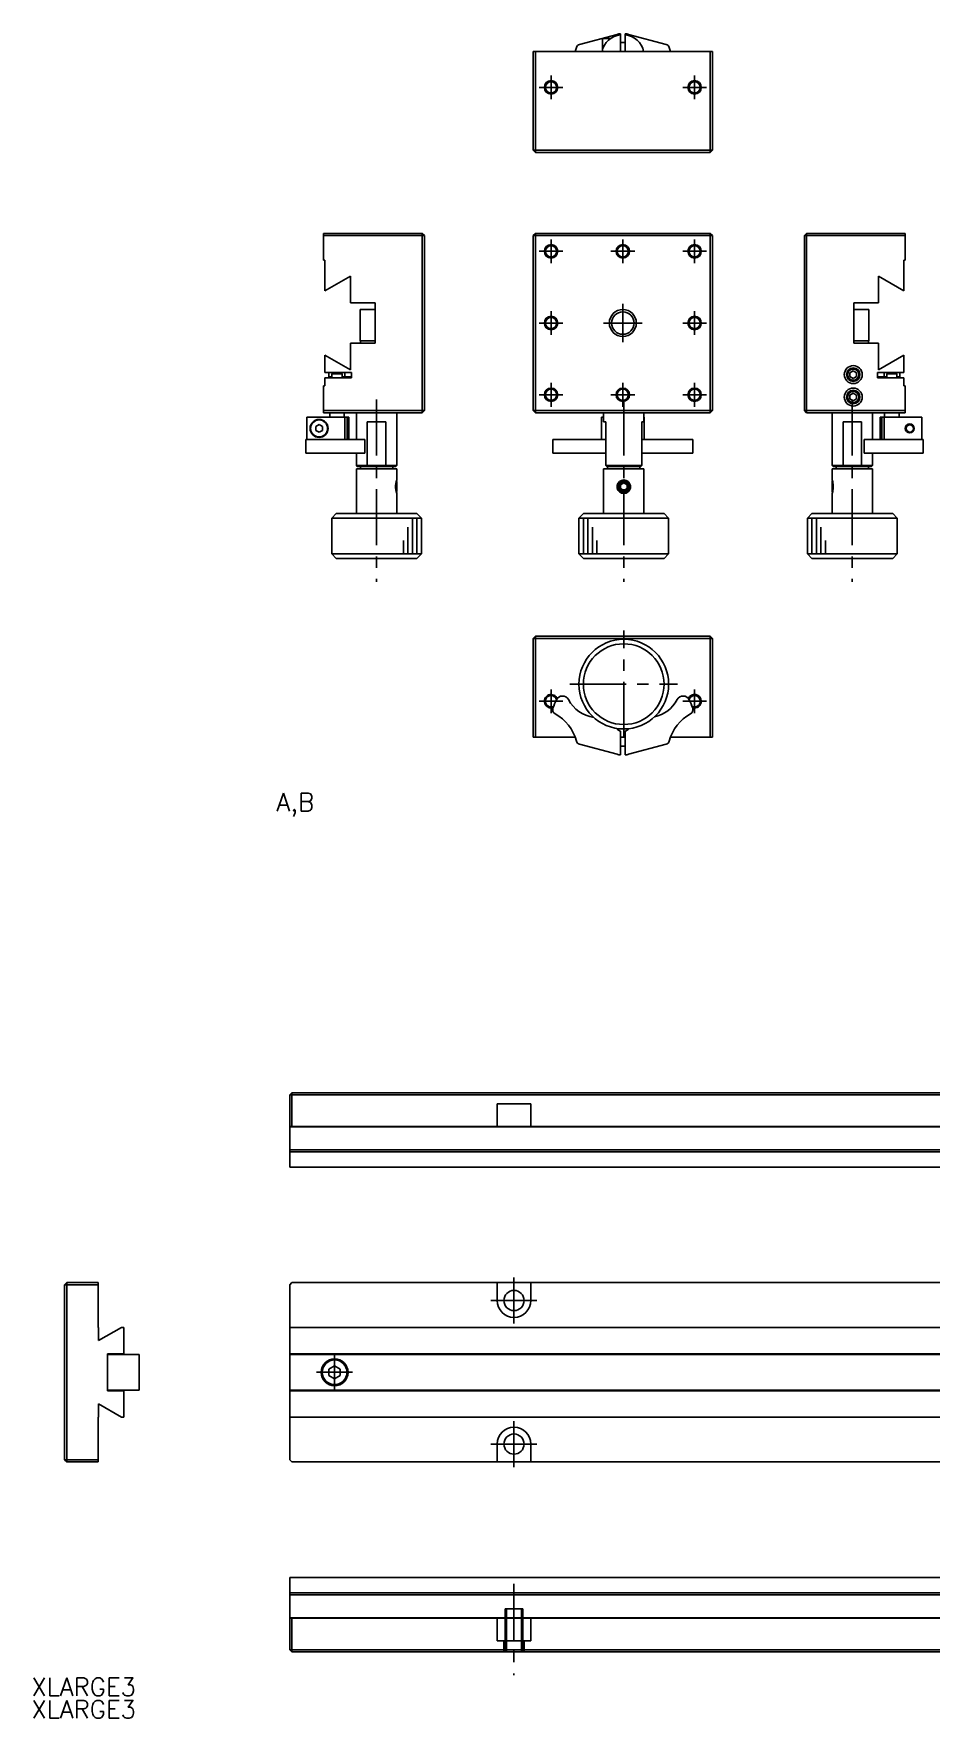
# Model space of a CAD drawing. Extents: x 18 to 806, y 13 to 406.
# Drawn here: x 17.8 to 217.9, y 13.2 to 388.9 of the extents above; entities that cross this region are included whole.
import ezdxf

# ---------------------------------------------------------------- set-up
doc = ezdxf.new("R2010")
doc.units = 0
doc.header["$LTSCALE"] = 10
doc.linetypes.add('CENTER', pattern=[2, 1.25, -0.25, 0.25, -0.25])
doc.linetypes.add('DASHED', pattern=[3.5, 2, -1.5])
doc.layers.get('0').update_dxf_attribs({"linetype": 'CONTINUOUS'})
doc.layers.add('CENTER', color=1, linetype='CENTER')
doc.styles.get("Standard").update_dxf_attribs({"font": 'txt.shx', "bigfont": '@extfont2.shx'})

msp = doc.modelspace()

# ---------------------------------------------------------------- linework, layer by layer
at = {"color": 7, "linetype": 'CONTINUOUS'}
for p, q in [((147.845905, 388.752148), (139.499441, 386.51572)), ((144.64, 387.822519), (144.64, 384.922519)), ((146.428451, 387.822519), (144.64, 387.822519)), ((148.64, 388.64613), (148.64, 388.897456)), ((148.64, 388.64613), (148.64, 388.897456)), ((148.64, 384.922519), (148.64, 388.64613)), ((148.64, 386.922519), (148.64, 388.64613)), ((148.64, 386.922519), (148.64, 387.072519)), ((148.64, 384.922519), (148.64, 387.072519)), ((149.64, 388.897456), (149.64, 388.64613)), ((149.64, 388.64613), (149.64, 384.922519)), ((158.780559, 386.51572), (150.434095, 388.752148)), ((158.780559, 386.51572), (150.434095, 388.752148)), ((129.14, 362.922519), (129.14, 384.922519)), ((129.14, 384.922519), (129.64, 384.922519)), ((129.14, 384.622519), (129.14, 384.922519)), ((129.14, 384.922519), (129.14, 384.622519)), ((129.14, 384.922519), (129.14, 384.622519)), ((129.14, 378.922519), (129.14, 384.622519)), ((129.14, 384.622519), (129.14, 378.922519)), ((129.14, 378.922519), (129.14, 384.622519)), ((129.14, 384.622519), (129.14, 378.922519)), ((129.14, 384.622519), (129.14, 378.922519)), ((129.64, 384.922519), (129.64, 362.922519)), ((168.64, 384.922519), (129.64, 384.922519)), ((149.639981, 386.922519), (148.64, 386.922519)), ((168.64, 362.922519), (168.64, 384.922519)), ((168.64, 384.922519), (169.14, 384.922519)), ((169.14, 384.922519), (169.14, 362.922519)), ((129.14, 378.722519), (129.14, 378.922519)), ((129.14, 378.922519), (129.14, 378.722519)), ((129.14, 373.422519), (129.14, 378.922519)), ((129.14, 378.922519), (129.14, 373.422519)), ((129.14, 378.922519), (129.14, 362.922519)), ((129.64, 362.422519), (129.14, 362.922519)), ((129.64, 362.922519), (129.14, 362.922519)), ((129.14, 362.922519), (129.64, 362.422519)), ((129.64, 362.422519), (129.64, 362.922519)), ((129.64, 362.922519), (168.64, 362.922519)), ((168.64, 362.422519), (129.64, 362.422519)), ((168.64, 362.422519), (168.64, 362.922519)), ((169.14, 362.922519), (168.64, 362.922519)), ((168.64, 362.422519), (169.14, 362.922519)), ((82.417481, 344.37), (104.417481, 344.37)), ((82.417481, 343.87), (82.417481, 344.37)), ((82.417481, 343.87), (82.417481, 338.37)), ((104.417481, 343.87), (82.417481, 343.87)), ((104.417481, 344.37), (104.417481, 343.87)), ((104.917481, 343.87), (104.417481, 344.37)), ((104.417481, 304.87), (104.417481, 343.87)), ((104.917481, 343.87), (104.417481, 343.87)), ((104.917481, 343.87), (104.917481, 304.87)), ((129.64, 344.37), (129.14, 343.87)), ((129.14, 304.87), (129.14, 343.87)), ((129.64, 343.87), (129.14, 343.87)), ((129.64, 343.87), (129.64, 344.37)), ((129.64, 344.37), (168.64, 344.37)), ((129.64, 343.87), (129.64, 304.87)), ((168.64, 343.87), (129.64, 343.87)), ((168.64, 343.87), (168.64, 344.37)), ((169.14, 343.87), (168.64, 344.37)), ((168.64, 304.87), (168.64, 343.87)), ((168.64, 343.87), (169.14, 343.87)), ((169.14, 343.87), (169.14, 304.87)), ((189.622519, 343.87), (190.122519, 344.37)), ((189.622519, 343.87), (190.122519, 344.37)), ((189.622519, 343.87), (190.122519, 343.87)), ((189.622519, 304.87), (189.622519, 343.87)), ((190.122519, 343.87), (190.122519, 344.37)), ((190.122519, 344.37), (212.122519, 344.37)), ((202.622524, 344.37), (190.122519, 344.37)), ((212.122519, 343.87), (190.122519, 343.87)), ((190.122519, 343.87), (190.122519, 304.87)), ((212.122519, 344.37), (205.622514, 344.37)), ((212.122519, 344.37), (212.122519, 343.87)), ((212.122519, 338.37), (212.122519, 343.87)), ((82.417481, 338.37), (82.717481, 338.37)), ((82.717481, 338.37), (82.417481, 338.37)), ((82.717481, 338.37), (82.717481, 331.543205)), ((211.822519, 338.37), (212.122519, 338.37)), ((211.822519, 331.543205), (211.822519, 338.37)), ((82.717481, 331.543205), (88.417481, 334.834102)), ((88.417481, 334.834102), (82.717481, 331.543205)), ((88.417481, 334.834102), (88.417481, 328.87)), ((206.122519, 334.834102), (211.822519, 331.543205)), ((206.122519, 328.87), (206.122519, 334.834102)), ((88.417481, 328.87), (93.917481, 328.87)), ((93.917481, 328.87), (88.417481, 328.87)), ((93.917481, 327.37), (90.579613, 327.37)), ((90.579613, 327.37), (90.579613, 320.37)), ((93.917481, 328.87), (90.783506, 328.87)), ((93.917481, 328.87), (90.783506, 328.87)), ((93.917481, 328.87), (93.917481, 319.87)), ((200.622519, 328.87), (206.122519, 328.87)), ((200.622519, 319.87), (200.622519, 328.87)), ((203.960387, 327.37), (200.622519, 327.37)), ((203.960387, 327.37), (200.622519, 327.37)), ((200.887737, 327.37), (200.622519, 327.37)), ((200.887737, 327.37), (200.622519, 327.37)), ((203.960387, 320.37), (203.960387, 327.37)), ((88.417481, 319.87), (88.417481, 313.905898)), ((93.917481, 319.87), (88.417481, 319.87)), ((90.579613, 320.37), (90.629613, 320.37)), ((90.579613, 320.37), (90.758257, 320.37)), ((90.629613, 320.37), (90.629613, 319.87)), ((90.758257, 320.37), (93.917481, 320.37)), ((203.910387, 320.37), (200.622519, 320.37)), ((200.622519, 320.37), (203.960387, 320.37)), ((206.122519, 319.87), (200.622519, 319.87)), ((200.622519, 319.87), (204.622519, 319.87)), ((203.910387, 319.87), (203.910387, 320.37)), ((203.910387, 319.87), (206.122519, 319.87)), ((203.910387, 319.87), (204.622519, 319.87)), ((206.122519, 313.905898), (206.122519, 319.87)), ((82.717481, 317.196795), (82.717481, 313.37)), ((88.417481, 313.905898), (82.717481, 317.196795)), ((211.822519, 317.196795), (206.122519, 313.905898)), ((206.122519, 313.905898), (211.822519, 317.196795)), ((211.822519, 313.37), (211.822519, 317.196795)), ((82.717481, 313.37), (88.617481, 313.37)), ((83.617481, 313.37), (82.717481, 313.37)), ((82.717481, 312.17), (82.717481, 310.37)), ((88.617481, 312.17), (82.717481, 312.17)), ((83.617481, 313.37), (83.617481, 312.37)), ((84.267481, 312.37), (83.617481, 312.37)), ((84.567481, 313.37), (84.267481, 313.07)), ((86.567481, 313.07), (84.267481, 313.07)), ((84.267481, 313.07), (84.267481, 312.17)), ((87.117481, 313.37), (86.267481, 313.37)), ((86.567481, 313.07), (86.267481, 313.37)), ((86.567481, 312.17), (86.567481, 313.07)), ((86.567481, 312.37), (87.117481, 312.37)), ((88.617481, 313.37), (87.117481, 313.37)), ((87.117481, 313.37), (87.117481, 312.37)), ((88.617481, 312.37), (87.117481, 312.37)), ((88.617481, 313.37), (88.617481, 312.17)), ((199.772519, 313.303013), (200.522519, 313.736025)), ((200.522519, 313.736025), (199.772519, 313.303013)), ((199.772519, 312.436987), (199.772519, 313.303013)), ((200.522519, 312.003975), (199.772519, 312.436987)), ((200.522519, 313.736025), (201.272519, 313.303013)), ((201.272519, 313.303013), (200.522519, 313.736025)), ((201.272519, 312.436987), (200.522519, 312.003975)), ((201.272519, 313.303013), (201.272519, 312.436987)), ((205.922519, 313.37), (211.822519, 313.37)), ((205.922519, 312.17), (205.922519, 313.37)), ((205.922519, 312.37), (207.422519, 312.37)), ((205.922519, 312.37), (207.422519, 312.37)), ((211.822519, 312.17), (205.922519, 312.17)), ((205.922519, 312.17), (207.122524, 312.17)), ((207.422519, 313.37), (207.422519, 312.37)), ((207.422519, 312.37), (207.972519, 312.37)), ((207.422519, 312.37), (207.972519, 312.37)), ((208.272519, 313.37), (207.972519, 313.07)), ((207.974827, 313.07), (207.972519, 313.07)), ((207.972519, 313.07), (207.972519, 312.17)), ((210.272519, 313.07), (207.974827, 313.07)), ((210.272519, 313.07), (209.972519, 313.37)), ((210.272519, 312.17), (210.272519, 313.07)), ((210.272519, 312.37), (210.922519, 312.37)), ((210.922519, 312.37), (210.272519, 312.37)), ((210.922519, 313.37), (210.922519, 312.37)), ((211.122514, 312.17), (211.822519, 312.17)), ((211.822519, 310.37), (211.822519, 312.17)), ((82.717481, 310.37), (82.417481, 310.37)), ((82.417481, 310.37), (82.417481, 304.87)), ((199.772519, 308.303013), (200.522519, 308.736025)), ((200.522519, 308.736025), (199.772519, 308.303013)), ((199.772519, 307.436987), (199.772519, 308.303013)), ((200.522519, 308.736025), (201.272519, 308.303013)), ((201.272519, 308.303013), (200.522519, 308.736025)), ((201.272519, 308.303013), (201.272519, 307.436987)), ((212.122519, 310.37), (211.822519, 310.37)), ((211.822519, 310.37), (212.122519, 310.37)), ((212.122519, 304.87), (212.122519, 310.37)), ((82.417481, 304.87), (104.417481, 304.87)), ((82.417481, 304.37), (82.417481, 304.87)), ((104.417481, 304.37), (82.417481, 304.37)), ((82.417481, 304.37), (83.417486, 304.37)), ((83.797481, 304.37), (83.797481, 303.37)), ((87.037481, 303.37), (87.037481, 304.37)), ((87.417476, 304.37), (88.917486, 304.37)), ((89.729613, 304.37), (89.729613, 298.37)), ((98.729613, 304.37), (104.417481, 304.37)), ((98.729613, 292.57), (98.729613, 304.37)), ((104.417481, 304.87), (104.917481, 304.87)), ((104.417481, 304.37), (104.917481, 304.87)), ((104.417481, 304.87), (104.417481, 304.37)), ((104.417481, 304.37), (104.917481, 304.87)), ((129.14, 304.87), (129.64, 304.87)), ((129.14, 304.87), (129.64, 304.37)), ((129.64, 304.87), (168.64, 304.87)), ((129.64, 304.37), (129.64, 304.87)), ((168.64, 304.37), (129.64, 304.37)), ((144.852132, 304.37), (144.852132, 302.37)), ((153.852132, 302.37), (153.852132, 304.37)), ((168.64, 304.37), (168.64, 304.87)), ((169.14, 304.87), (168.64, 304.87)), ((168.64, 304.37), (169.14, 304.87)), ((190.122519, 304.87), (189.622519, 304.87)), ((190.122519, 304.37), (189.622519, 304.87)), ((190.122519, 304.87), (212.122519, 304.87)), ((190.122519, 304.37), (190.122519, 304.87)), ((212.122519, 304.37), (190.122519, 304.37)), ((195.810387, 304.37), (195.810387, 292.57)), ((200.522519, 307.003975), (199.772519, 307.436987)), ((201.272519, 307.436987), (200.522519, 307.003975)), ((204.810387, 298.37), (204.810387, 304.37)), ((207.502519, 304.37), (207.502519, 303.37)), ((210.742519, 303.37), (210.742519, 304.37)), ((212.122519, 304.87), (212.122519, 304.37)), ((78.69387, 298.37), (78.69387, 303.37)), ((78.69387, 303.37), (87.140381, 303.37)), ((83.74043, 303.37), (78.69387, 303.37)), ((78.69387, 303.37), (83.667481, 303.37)), ((78.69387, 303.37), (83.668034, 303.37)), ((80.667481, 301.303013), (81.417481, 301.736025)), ((80.667481, 300.436987), (80.667481, 301.303013)), ((81.417481, 301.736025), (82.167481, 301.303013)), ((82.167481, 301.303013), (82.167481, 300.436987)), ((85.015618, 303.37), (83.74043, 303.37)), ((87.167481, 303.37), (85.015618, 303.37)), ((87.140381, 303.37), (87.140381, 298.37)), ((87.683721, 303.37), (87.140381, 303.37)), ((87.683721, 303.37), (87.167481, 303.37)), ((87.683721, 303.37), (87.683721, 298.37)), ((87.683721, 303.37), (88.017481, 303.37)), ((87.683721, 303.37), (88.017481, 303.37)), ((88.017481, 298.37), (88.017481, 303.37)), ((92.16806, 302.37), (96.291166, 302.37)), ((92.16806, 292.57), (92.16806, 302.37)), ((96.291166, 302.37), (92.16806, 302.37)), ((96.291166, 302.37), (96.291166, 292.57)), ((144.39, 303.37), (144.852132, 303.37)), ((144.39, 303.37), (144.39, 300.873487)), ((144.39, 300.873487), (144.39, 298.37)), ((144.852132, 302.37), (145.352132, 302.37)), ((145.352132, 302.37), (145.352132, 292.57)), ((153.352132, 302.37), (153.852132, 302.37)), ((153.352132, 292.57), (153.352132, 302.37)), ((153.852132, 303.37), (153.89, 303.37)), ((153.89, 298.37), (153.89, 303.37)), ((198.248834, 302.37), (202.37194, 302.37)), ((198.248834, 292.57), (198.248834, 302.37)), ((202.37194, 302.37), (202.37194, 292.57)), ((206.522519, 303.37), (206.856279, 303.37)), ((206.522519, 303.37), (206.522519, 298.37)), ((206.856279, 303.37), (206.856279, 298.37)), ((207.399619, 303.37), (206.856279, 303.37)), ((207.399619, 303.37), (207.399619, 298.37)), ((207.399619, 303.37), (215.84613, 303.37)), ((215.84613, 303.37), (215.84613, 298.37)), ((78.442544, 298.37), (78.587852, 298.37)), ((78.69387, 298.37), (78.442544, 298.37)), ((78.442544, 298.37), (78.442544, 295.37)), ((78.587852, 298.37), (80.82428, 298.37)), ((87.140381, 298.37), (78.69387, 298.37)), ((81.417481, 300.003975), (80.667481, 300.436987)), ((80.667481, 300.436987), (81.417481, 300.003975)), ((80.82428, 298.37), (81.529049, 298.37)), ((82.167481, 300.436987), (81.417481, 300.003975)), ((81.417481, 300.003975), (82.167481, 300.436987)), ((87.647828, 298.37), (81.529049, 298.37)), ((90.782861, 298.37), (86.736521, 298.37)), ((87.140381, 298.37), (86.736521, 298.37)), ((87.647828, 298.37), (88.850113, 298.37)), ((88.850113, 298.37), (90.747881, 298.37)), ((90.747881, 298.37), (91.581481, 298.37)), ((90.782861, 298.37), (91.581481, 298.37)), ((91.581481, 295.37), (91.581481, 298.37)), ((133.504239, 298.37), (133.559996, 298.37)), ((133.504239, 298.37), (133.504239, 295.37)), ((133.559996, 298.37), (134.357739, 298.37)), ((134.357739, 298.37), (137.027502, 298.37)), ((145.352132, 298.37), (137.027502, 298.37)), ((161.252498, 298.37), (153.352132, 298.37)), ((161.252498, 298.37), (163.922261, 298.37)), ((163.922261, 298.37), (164.720003, 298.37)), ((164.720003, 298.37), (164.775761, 298.37)), ((164.775761, 295.37), (164.775761, 298.37)), ((202.958519, 298.37), (203.792119, 298.37)), ((202.958519, 298.37), (202.958519, 295.37)), ((203.792119, 298.37), (205.689887, 298.37)), ((205.689887, 298.37), (206.892172, 298.37)), ((213.010951, 298.37), (206.892172, 298.37)), ((213.010951, 298.37), (213.71572, 298.37)), ((213.71572, 298.37), (215.952148, 298.37)), ((215.952148, 298.37), (216.097456, 298.37)), ((216.097456, 298.37), (216.097456, 295.37)), ((78.442544, 295.37), (78.587852, 295.37)), ((78.587852, 295.37), (80.82428, 295.37)), ((80.82428, 295.37), (81.529049, 295.37)), ((87.647828, 295.37), (81.529049, 295.37)), ((87.647828, 295.37), (88.850113, 295.37)), ((88.850113, 295.37), (90.747881, 295.37)), ((89.729613, 295.37), (89.729613, 292.57)), ((90.747881, 295.37), (91.581481, 295.37)), ((133.504239, 295.37), (133.559996, 295.37)), ((133.559996, 295.37), (134.357739, 295.37)), ((134.357739, 295.37), (137.027502, 295.37)), ((145.352132, 295.37), (137.027502, 295.37)), ((161.252498, 295.37), (153.352132, 295.37)), ((161.252498, 295.37), (163.922261, 295.37)), ((163.922261, 295.37), (164.720003, 295.37)), ((164.720003, 295.37), (164.775761, 295.37)), ((202.958519, 295.37), (203.757139, 295.37)), ((202.958519, 295.37), (203.792119, 295.37)), ((207.803479, 295.37), (203.757139, 295.37)), ((203.792119, 295.37), (205.689887, 295.37)), ((204.810387, 295.37), (205.689887, 295.37)), ((206.522519, 295.37), (204.810387, 295.37)), ((204.810387, 292.57), (204.810387, 295.37)), ((205.689887, 295.37), (206.522519, 295.37)), ((205.689887, 295.37), (206.892172, 295.37)), ((206.522519, 295.37), (206.892172, 295.37)), ((207.803479, 295.37), (206.522519, 295.37)), ((206.522519, 295.37), (206.856279, 295.37)), ((206.522519, 295.37), (206.856279, 295.37)), ((207.803479, 295.37), (206.856279, 295.37)), ((207.803479, 295.37), (206.856279, 295.37)), ((209.01614, 295.37), (206.892172, 295.37)), ((213.010951, 295.37), (206.892172, 295.37)), ((210.79957, 295.37), (207.372519, 295.37)), ((209.101163, 295.37), (207.372519, 295.37)), ((213.010951, 295.37), (209.01614, 295.37)), ((210.79957, 295.37), (209.101163, 295.37)), ((210.79957, 295.37), (216.097456, 295.37)), ((216.097456, 295.37), (210.79957, 295.37)), ((213.010951, 295.37), (213.71572, 295.37)), ((213.010951, 295.37), (213.71572, 295.37)), ((215.952148, 295.37), (213.71572, 295.37)), ((213.71572, 295.37), (215.952148, 295.37)), ((215.952148, 295.37), (216.097456, 295.37)), ((215.952148, 295.37), (216.097456, 295.37)), ((89.729613, 292.57), (92.16806, 292.57)), ((89.729613, 292.57), (89.929613, 292.37)), ((89.729613, 291.87), (94.229613, 291.87)), ((89.729613, 291.87), (89.729613, 281.87)), ((90.599223, 292.37), (89.929613, 292.37)), ((92.217152, 292.37), (89.929613, 292.37)), ((90.629613, 292.37), (90.599223, 292.37)), ((90.629613, 292.37), (90.629613, 291.87)), ((92.16806, 292.57), (92.217152, 292.37)), ((92.16806, 292.57), (96.291166, 292.57)), ((96.242074, 292.37), (92.217152, 292.37)), ((94.229613, 291.87), (98.729613, 291.87)), ((96.242074, 292.37), (96.291166, 292.57)), ((98.529613, 292.37), (96.242074, 292.37)), ((96.291166, 292.57), (98.729613, 292.57)), ((98.529613, 292.37), (97.811402, 292.37)), ((97.829613, 291.87), (97.829613, 292.37)), ((98.529613, 292.37), (98.729613, 292.57)), ((98.729613, 289.369896), (98.729613, 291.87)), ((144.852132, 291.87), (153.852132, 291.87)), ((144.852132, 291.87), (144.852132, 281.87)), ((145.352132, 292.57), (153.352132, 292.57)), ((145.552132, 292.37), (145.352132, 292.57)), ((153.152132, 292.37), (145.552132, 292.37)), ((145.752132, 292.37), (145.752132, 291.87)), ((152.952132, 291.87), (152.952132, 292.37)), ((153.152132, 292.37), (153.352132, 292.57)), ((153.852132, 281.87), (153.852132, 291.87)), ((195.810387, 292.57), (198.248834, 292.57)), ((195.810387, 292.57), (196.010387, 292.37)), ((195.810387, 291.87), (204.810387, 291.87)), ((195.810387, 291.87), (196.710323, 291.87)), ((195.810387, 291.87), (195.810387, 289.369995)), ((198.297926, 292.37), (196.010387, 292.37)), ((196.710387, 292.37), (196.710387, 291.87)), ((198.248834, 292.57), (202.37194, 292.57)), ((198.297926, 292.37), (198.248834, 292.57)), ((202.322848, 292.37), (198.297926, 292.37)), ((202.37194, 292.57), (202.322848, 292.37)), ((204.610387, 292.37), (202.322848, 292.37)), ((202.37194, 292.57), (204.810387, 292.57)), ((203.909883, 291.87), (204.810387, 291.87)), ((203.910387, 291.87), (203.910387, 292.37)), ((204.610387, 292.37), (204.810387, 292.57)), ((204.810387, 281.87), (204.810387, 291.87)), ((98.479613, 287.87), (98.479613, 288.119985)), ((98.479613, 287.621343), (98.479613, 287.87)), ((98.604585, 287.197037), (98.648293, 286.954998)), ((98.648292, 288.785001), (98.60459, 288.542992)), ((98.729613, 289.12), (98.648292, 288.785001)), ((98.648293, 286.954998), (98.729613, 286.62)), ((98.686775, 286.784325), (98.729613, 286.87)), ((98.729613, 288.87), (98.686778, 288.95567)), ((98.729613, 287.87), (98.729613, 288.87)), ((98.729613, 286.87), (98.729613, 287.87)), ((98.729613, 281.87), (98.729613, 286.370005)), ((148.298727, 288.542933), (148.103871, 287.935921)), ((148.108589, 287.743109), (148.298674, 287.19715)), ((148.602132, 288.303013), (149.352132, 288.736025)), ((148.602132, 287.436987), (148.602132, 288.303013)), ((149.352132, 287.003975), (148.602132, 287.436987)), ((149.414887, 289.118424), (149.352132, 289.12)), ((149.352132, 288.736025), (150.102132, 288.303013)), ((150.102132, 287.436987), (149.352132, 287.003975)), ((150.102132, 288.303013), (150.102132, 287.436987)), ((195.935387, 288.543143), (195.810387, 289.12)), ((195.853224, 288.955674), (195.810387, 288.87)), ((195.810387, 288.87), (195.810387, 286.87)), ((195.810387, 286.62), (195.935393, 287.196897)), ((195.810387, 286.87), (195.853227, 286.78432)), ((195.810387, 286.370247), (195.810387, 281.87)), ((196.060387, 288.115834), (196.060387, 287.87)), ((196.060387, 287.87), (196.060387, 287.621495)), ((85.229613, 281.87), (84.229613, 280.87)), ((85.229613, 281.87), (103.229613, 281.87)), ((104.229613, 280.87), (103.229613, 281.87)), ((140.352132, 281.87), (139.352132, 280.87)), ((140.352132, 281.87), (158.352132, 281.87)), ((159.352132, 280.87), (158.352132, 281.87)), ((191.310387, 281.87), (190.310387, 280.87)), ((191.310387, 281.87), (209.310387, 281.87)), ((191.310387, 281.87), (195.810387, 281.87)), ((195.810387, 281.87), (204.810387, 281.87)), ((204.810387, 281.87), (209.310387, 281.87)), ((210.310387, 280.87), (209.310387, 281.87)), ((104.229613, 280.87), (84.229613, 280.87)), ((84.229613, 280.87), (84.229613, 272.87)), ((104.229613, 272.87), (104.229613, 280.87)), ((159.352132, 280.87), (139.352132, 280.87)), ((139.352132, 280.87), (139.352132, 272.87)), ((159.352132, 272.87), (159.352132, 280.87)), ((210.310387, 280.87), (190.310387, 280.87)), ((190.310387, 280.87), (190.310387, 272.87)), ((210.310387, 272.87), (210.310387, 280.87)), ((84.229613, 272.87), (104.229613, 272.87)), ((84.229613, 272.87), (85.229613, 271.87)), ((103.229613, 271.87), (85.229613, 271.87)), ((103.229613, 271.87), (85.229613, 271.87)), ((103.229613, 271.87), (104.229613, 272.87)), ((139.352132, 272.87), (149.352132, 272.87)), ((139.352132, 272.87), (140.352132, 271.87)), ((149.352132, 271.87), (140.352132, 271.87)), ((149.352132, 272.87), (159.352132, 272.87)), ((158.352132, 271.87), (149.352132, 271.87)), ((158.352132, 271.87), (159.352132, 272.87)), ((190.310387, 272.87), (210.310387, 272.87)), ((190.310387, 272.87), (191.310387, 271.87)), ((209.310387, 271.87), (191.310387, 271.87)), ((209.310387, 271.87), (210.310387, 272.87)), ((129.14, 254.027481), (129.64, 254.527481)), ((129.14, 254.027481), (129.64, 254.027481)), ((129.14, 232.027481), (129.14, 254.027481)), ((129.64, 254.027481), (129.64, 254.527481)), ((129.64, 254.527481), (168.64, 254.527481)), ((129.64, 254.027481), (129.64, 232.027481)), ((168.64, 254.027481), (129.64, 254.027481)), ((168.64, 254.027481), (168.64, 254.527481)), ((169.14, 254.027481), (168.64, 254.527481)), ((168.64, 254.527481), (169.14, 254.027481)), ((168.64, 254.027481), (169.14, 254.027481)), ((168.64, 232.027481), (168.64, 254.027481)), ((169.14, 254.027481), (169.14, 232.027481)), ((169.14, 238.027481), (169.14, 254.027481)), ((169.14, 241.627481), (169.14, 245.627481)), ((169.14, 241.627481), (169.14, 245.627481)), ((169.14, 241.627481), (169.14, 245.627481)), ((169.14, 241.627481), (169.14, 245.627481)), ((169.14, 243.527481), (169.14, 238.027481)), ((169.14, 238.027481), (169.14, 243.527481)), ((169.14, 238.227481), (169.14, 232.327481)), ((169.14, 232.327481), (169.14, 238.227481)), ((169.14, 232.327481), (169.14, 238.027481)), ((169.14, 238.027481), (169.14, 232.327481)), ((169.14, 232.327481), (169.14, 238.027481)), ((148.64, 233.35043), (148.64, 228.052544)), ((149.64, 228.052544), (149.64, 233.35043)), ((149.64, 232.027481), (149.64, 233.35043)), ((129.64, 232.027481), (129.14, 232.027481)), ((129.64, 232.027481), (138.507497, 232.027481)), ((147.845905, 228.197852), (139.499441, 230.43428)), ((147.845905, 228.197852), (139.499441, 230.43428)), ((149.639981, 232.027481), (148.64, 232.027481)), ((148.64, 230.027481), (149.639981, 230.027481)), ((149.64, 228.30387), (149.64, 230.027481)), ((158.780559, 230.43428), (150.434095, 228.197852)), ((159.772503, 232.027481), (168.64, 232.027481)), ((169.14, 232.027481), (168.64, 232.027481)), ((169.14, 232.027481), (169.14, 232.327481)), ((169.14, 232.327481), (169.14, 232.027481)), ((169.14, 232.027481), (169.14, 232.327481)), ((149.64, 228.052544), (149.64, 228.30387)), ((75.37, 152.72), (74.87, 152.22)), ((74.87, 145.22), (74.87, 152.22)), ((74.87, 152.22), (75.37, 152.22)), ((75.37, 152.72), (374.37, 152.72)), ((75.37, 152.72), (75.37, 152.22)), ((75.37, 152.22), (75.37, 145.22)), ((374.37, 152.22), (75.37, 152.22)), ((121.12, 150.22), (128.62, 150.22)), ((121.12, 150.22), (121.12, 145.22)), ((121.12, 145.22), (121.12, 150.22)), ((128.62, 145.22), (128.62, 150.22)), ((128.62, 145.22), (128.62, 150.22)), ((75.37, 145.22), (74.87, 145.22)), ((74.87, 145.12), (74.87, 145.22)), ((74.87, 145.12), (374.87, 145.12)), ((74.87, 140.023848), (74.87, 145.12)), ((75.37, 145.22), (121.12, 145.22)), ((124.87, 145.22), (121.12, 145.22)), ((128.62, 145.22), (124.87, 145.22)), ((128.62, 145.22), (221.12, 145.22)), ((74.87, 140.023848), (374.87, 140.023848)), ((74.87, 139.52), (74.87, 140.023848)), ((74.87, 139.52), (74.87, 136.12)), ((74.87, 139.52), (374.87, 139.52)), ((74.87, 136.12), (374.87, 136.12)), ((24.66, 109.88), (25.16, 110.38)), ((25.16, 110.38), (24.66, 109.88)), ((24.66, 109.88), (25.16, 109.88)), ((24.66, 70.88), (24.66, 109.88)), ((25.16, 109.88), (25.16, 110.38)), ((25.16, 110.38), (32.16, 110.38)), ((32.16, 110.38), (25.16, 110.38)), ((32.16, 109.88), (25.16, 109.88)), ((25.16, 109.88), (25.16, 70.88)), ((32.16, 110.38), (27.16, 110.38)), ((27.16, 110.38), (32.16, 110.38)), ((32.16, 110.38), (27.16, 110.38)), ((27.16, 110.38), (32.16, 110.38)), ((32.16, 110.38), (27.16, 110.38)), ((27.16, 110.38), (32.16, 110.38)), ((32.16, 110.38), (32.16, 109.88)), ((32.16, 100.38), (32.16, 109.88)), ((75.37, 110.38), (74.87, 109.88)), ((74.87, 100.38), (74.87, 109.88)), ((75.37, 110.38), (121.12, 110.38)), ((121.12, 110.38), (121.12, 106.38)), ((121.12, 110.38), (128.62, 110.38)), ((128.62, 106.38), (128.62, 110.38)), ((128.62, 110.38), (221.12, 110.38)), ((32.26, 100.38), (32.16, 100.38)), ((32.26, 100.38), (32.16, 100.38)), ((32.26, 97.437735), (32.26, 100.38)), ((37.356152, 100.38), (32.26, 97.437735)), ((37.356152, 100.38), (32.26, 97.437735)), ((37.86, 100.38), (37.356152, 100.38)), ((37.86, 100.38), (37.356152, 100.38)), ((37.86, 94.48), (37.86, 100.38)), ((74.87, 100.38), (374.87, 100.38)), ((74.87, 94.48), (74.87, 100.38)), ((37.86, 94.48), (34.26, 94.48)), ((34.26, 94.48), (34.26, 94.38)), ((34.26, 94.38), (41.26, 94.38)), ((34.26, 94.38), (41.26, 94.38)), ((34.96, 94.38), (34.26, 94.38)), ((34.26, 94.38), (34.96, 94.38)), ((34.26, 94.38), (34.26, 86.38)), ((34.26, 94.38), (34.26, 86.38)), ((41.26, 86.38), (41.26, 94.38)), ((374.87, 94.48), (74.87, 94.48)), ((74.87, 94.48), (74.87, 94.38)), ((74.87, 94.38), (374.87, 94.38)), ((74.87, 86.38), (74.87, 94.38)), ((83.62, 91.101688), (84.87, 91.823376)), ((83.62, 89.658312), (83.62, 91.101688)), ((84.87, 91.823376), (86.12, 91.101688)), ((86.12, 91.101688), (86.12, 89.658312)), ((84.87, 88.936624), (83.62, 89.658312)), ((86.12, 89.658312), (84.87, 88.936624)), ((32.26, 83.322265), (37.356152, 80.38)), ((32.26, 80.38), (32.26, 83.322265)), ((34.26, 86.38), (41.26, 86.38)), ((34.26, 86.38), (34.26, 86.28)), ((34.26, 86.28), (37.86, 86.28)), ((34.26, 86.28), (37.86, 86.28)), ((37.86, 80.38), (37.86, 86.28)), ((374.87, 86.38), (74.87, 86.38)), ((74.87, 86.38), (74.87, 86.28)), ((374.87, 86.28), (74.87, 86.28)), ((74.87, 80.38), (74.87, 86.28)), ((32.16, 80.38), (32.26, 80.38)), ((32.16, 70.88), (32.16, 80.38)), ((37.356152, 80.38), (37.86, 80.38)), ((74.87, 80.38), (374.87, 80.38)), ((74.87, 70.88), (74.87, 80.38)), ((121.12, 74.38), (121.12, 70.38)), ((128.62, 70.38), (128.62, 74.38)), ((24.66, 70.88), (25.16, 70.88)), ((24.66, 70.88), (25.16, 70.38)), ((25.16, 70.88), (32.16, 70.88)), ((25.16, 70.38), (25.16, 70.88)), ((32.16, 70.38), (25.16, 70.38)), ((32.16, 70.88), (32.16, 70.38)), ((74.87, 70.88), (75.37, 70.38)), ((75.37, 70.38), (121.12, 70.38)), ((121.12, 70.38), (128.62, 70.38)), ((128.62, 70.38), (221.12, 70.38)), ((74.87, 41.22), (74.87, 44.62)), ((374.87, 44.62), (74.87, 44.62)), ((74.87, 41.22), (74.87, 44.62)), ((74.87, 37.62), (74.87, 41.22)), ((74.87, 40.716152), (74.87, 41.22)), ((74.87, 41.22), (374.87, 41.22)), ((74.87, 35.62), (74.87, 40.716152)), ((74.87, 40.716152), (374.87, 40.716152)), ((74.87, 37.62), (74.87, 35.62)), ((74.87, 35.62), (74.87, 35.52)), ((74.87, 35.52), (74.87, 35.62)), ((74.87, 35.62), (374.87, 35.62)), ((74.87, 28.52), (74.87, 35.52)), ((74.87, 35.52), (75.37, 35.52)), ((74.87, 35.52), (74.87, 28.52)), ((75.37, 35.52), (75.37, 28.52)), ((75.37, 35.52), (121.12, 35.52)), ((121.12, 35.52), (121.12, 30.52)), ((121.12, 35.52), (121.12, 30.52)), ((121.12, 35.52), (124.87, 35.52)), ((122.870005, 35.62), (122.870005, 35.52)), ((122.870005, 35.52), (122.870005, 30.52)), ((124.87, 35.52), (128.62, 35.52)), ((126.869995, 35.52), (126.869995, 35.62)), ((126.869995, 30.52), (126.869995, 35.52)), ((128.62, 35.52), (128.62, 30.52)), ((128.62, 35.52), (221.12, 35.52)), ((128.62, 35.52), (128.62, 30.52)), ((121.12, 30.52), (128.62, 30.52)), ((75.37, 28.52), (74.87, 28.52)), ((75.37, 28.02), (74.87, 28.52)), ((75.37, 28.02), (74.87, 28.52)), ((75.37, 28.02), (75.37, 28.52)), ((75.37, 28.52), (374.37, 28.52)), ((374.37, 28.02), (75.37, 28.02))]:
    msp.add_line(p, q, dxfattribs=at)
at = {"color": 3, "linetype": 'CONTINUOUS'}
for p, q in [((152.822848, 386.922514), (152.822734, 386.922514)), ((98.604618, 288.938012), (98.729613, 289.369995)), ((195.810387, 289.369995), (195.935371, 288.938058)), ((98.479482, 288.117736), (98.604618, 288.938012)), ((98.479536, 287.621342), (98.479482, 288.117736)), ((98.604615, 286.802001), (98.479536, 287.621342)), ((98.729613, 286.370005), (98.604615, 286.802001)), ((147.872864, 288.118529), (147.852225, 287.886706)), ((147.852225, 287.886706), (147.872725, 287.6223)), ((150.852132, 287.87), (150.831539, 288.117702)), ((150.831569, 287.62248), (150.840089, 287.680307)), ((150.840089, 287.680307), (150.852132, 287.87)), ((195.935376, 286.801961), (195.810387, 286.370005)), ((195.935371, 288.938058), (196.060624, 288.115897)), ((196.06052, 287.622298), (195.935376, 286.801961)), ((196.067744, 287.87), (196.06052, 287.622298)), ((196.060624, 288.115897), (196.067744, 287.87)), ((101.229613, 272.87), (101.229613, 278.87)), ((102.229613, 272.87), (102.229613, 280.87)), ((103.229613, 272.87), (103.229613, 280.87)), ((140.352132, 280.87), (140.352132, 272.87)), ((141.352132, 280.87), (141.352132, 272.87)), ((142.352132, 278.87), (142.352132, 272.87)), ((191.310387, 280.87), (191.310387, 272.87)), ((192.310387, 280.87), (192.310387, 272.87)), ((193.310387, 278.87), (193.310387, 272.87)), ((100.229613, 272.87), (100.229613, 275.87)), ((143.352132, 275.87), (143.352132, 272.87)), ((194.310387, 275.87), (194.310387, 272.87))]:
    msp.add_line(p, q, dxfattribs=at)
at = {"color": 3, "linetype": 'DASHED'}
for p, q in [((74.87, 40.716152), (74.87, 37.62)), ((122.870005, 37.62), (122.870005, 35.62)), ((122.870005, 37.62), (126.869995, 37.62)), ((123.22, 37.62), (123.22, 28.02)), ((126.52, 28.02), (126.52, 37.62)), ((126.869995, 35.62), (126.869995, 37.62)), ((122.62, 30.52), (122.62, 28.02)), ((122.870005, 30.52), (122.870005, 28.02)), ((126.869995, 28.02), (126.869995, 30.52)), ((127.12, 28.02), (127.12, 30.52)), ((75.37, 28.02), (75.37, 28.52))]:
    msp.add_line(p, q, dxfattribs=at)
at = {"color": 3, "linetype": 'CONTINUOUS'}
for centre, radius in [((133.14, 376.922519), 1.5), ((165.14, 376.922519), 1.5), ((133.14, 340.37), 1.5), ((149.14, 340.37), 1.5), ((165.14, 340.37), 1.5), ((149.14, 324.37), 3), ((133.14, 324.37), 1.5), ((165.14, 324.37), 1.5), ((200.522519, 312.87), 1.5), ((133.14, 308.37), 1.5), ((149.14, 308.37), 1.5), ((165.14, 308.37), 1.5), ((200.522519, 307.87), 1.5), ((213.122864, 300.869935), 0.999935)]:
    msp.add_circle(centre, radius, dxfattribs=at)
at = {"color": 7, "linetype": 'CONTINUOUS'}
for centre, radius in [((133.14, 376.922519), 1.25), ((165.14, 376.922519), 1.25), ((133.14, 340.37), 1.25), ((149.14, 340.37), 1.25), ((165.14, 340.37), 1.25), ((149.14, 324.37), 2.5), ((133.14, 324.37), 1.25), ((165.14, 324.37), 1.25), ((200.522519, 312.87), 2), ((200.522519, 312.87), 1.25), ((133.14, 308.37), 1.25), ((149.14, 308.37), 1.25), ((165.14, 308.37), 1.25), ((200.522519, 307.87), 2), ((200.522519, 307.87), 1.25), ((81.417366, 300.869994), 1.999994), ((81.417481, 300.87), 1.9), ((213.122734, 300.87), 0.8), ((149.352132, 287.87), 1), ((149.352132, 243.839613), 10), ((149.352132, 243.839613), 9), ((124.87, 106.38), 2.25), ((84.87, 90.38), 3), ((84.87, 90.38), 2.75), ((124.87, 74.38), 2.25)]:
    msp.add_circle(centre, radius, dxfattribs=at)
for centre, radius, start, end in [((149.14, 383.922519), 4.75, 96.042328, 167.846803), ((149.14, 383.922519), 5, 95.73917, 105), ((149.14, 383.922519), 5, 75, 84.26083), ((149.14, 383.922519), 4.75, 12.153197, 83.957672), ((129.14, 388.422519), 10, 339.512685, 344.861286), ((139.75826, 385.549794), 1, 105, 164.861286), ((158.52174, 385.549794), 1, 15.138714, 75), ((169.14, 388.422519), 10, 195.138714, 200.487315), ((85.417481, 308.37), 4, 106.708344, 108.194875), ((85.417481, 308.37), 4, 71.805126, 73.291656), ((209.122519, 308.37), 4, 71.80512, 73.291656), ((149.352132, 287.87), 1.5, 178.232937, 180), ((149.352132, 287.87), 1.5, 180, 189.504898), ((149.352132, 287.87), 1.5, 170.462999, 178.232937), ((149.352095, 287.870058), 1.25, 212.569773, 32.56378), ((149.352542, 287.869252), 1.250748, 90.018774, 147.410079), ((149.351739, 287.869323), 1.250696, 32.58336, 87.105882), ((149.352132, 287.87), 1.5, 3.031591, 9.504854), ((149.352132, 287.87), 1.5, 350.502205, 0), ((149.352132, 287.87), 1.5, 0, 3.031591), ((133.14, 240.027481), 1.25, 90, 298.173801), ((133.14, 240.027481), 1.25, 14.567443, 90), ((135.701581, 239.691481), 1.5, 27.877767, 153.62357), ((162.578419, 239.691481), 1.5, 26.37643, 152.122233), ((165.14, 240.027481), 1.25, 90, 165.432558), ((165.14, 240.027481), 1.25, 241.826197, 90), ((134.504239, 238.130863), 1, 160.776714, 240.813229), ((149.14, 233.027481), 16.5, 153.62357, 160.776714), ((129.14, 228.527481), 10, 15.138714, 60.813229), ((143.7455, 243.946521), 7.6, 207.877767, 261.632185), ((154.5345, 243.946521), 7.6, 282.432326, 332.122233), ((169.14, 228.527481), 10, 119.186771, 164.861286), ((149.14, 233.027481), 16.5, 19.223286, 26.37643), ((163.775761, 238.130863), 1, 299.186771, 19.223286), ((149.14, 235.027481), 1.75, 217.200263, 253.39845), ((149.14, 235.027481), 1.75, 286.60155, 320.041739), ((139.75826, 231.400206), 1, 195.138714, 255), ((158.52174, 231.400206), 1, 285, 344.861286), ((149.14, 233.027481), 5, 255, 264.26083), ((149.14, 233.027481), 5, 275.73917, 285), ((124.87, 106.38), 3.75, 180, 270), ((124.87, 106.38), 3.75, 270, 0), ((124.87, 74.38), 3.75, 90, 180), ((124.87, 74.38), 3.75, 0, 90)]:
    msp.add_arc(centre, radius, start, end, dxfattribs=at)
at = {"color": 3, "linetype": 'CONTINUOUS'}
for centre, radius, start, end in [((149.352132, 287.86986), 1.500023, 9.510321, 170.45764), ((149.352132, 287.870126), 1.500021, 189.509741, 350.497242), ((149.352132, 287.87), 1.25, 178.094503, 180), ((149.352132, 287.87), 1.25, 180, 185.826188), ((149.352132, 287.87), 1.25, 147.429197, 178.094503), ((149.352132, 287.87), 1.25, 185.826188, 212.566263), ((133.14, 240.027481), 1.5, 23.078522, 288.28593), ((165.14, 240.027481), 1.5, 0, 156.921479), ((165.14, 240.027481), 1.5, 251.714069, 0)]:
    msp.add_arc(centre, radius, start, end, dxfattribs=at)
at = {"layer": 'CENTER', "color": 1, "linetype": 'CENTER'}
for p, q in [((133.14, 374.272519), (133.14, 379.572519)), ((165.14, 374.272519), (165.14, 379.572519)), ((130.49, 376.922519), (135.79, 376.922519)), ((162.49, 376.922519), (167.79, 376.922519)), ((133.14, 337.72), (133.14, 343.02)), ((149.14, 337.72), (149.14, 343.02)), ((165.14, 337.72), (165.14, 343.02)), ((130.49, 340.37), (135.79, 340.37)), ((146.49, 340.37), (151.79, 340.37)), ((162.49, 340.37), (167.79, 340.37)), ((133.14, 321.72), (133.14, 327.02)), ((149.14, 320.07), (149.14, 328.67)), ((165.14, 321.72), (165.14, 327.02)), ((130.49, 324.37), (135.79, 324.37)), ((144.84, 324.37), (153.44, 324.37)), ((162.49, 324.37), (167.79, 324.37)), ((130.49, 308.37), (135.79, 308.37)), ((133.14, 305.72), (133.14, 311.02)), ((146.49, 308.37), (151.79, 308.37)), ((149.14, 305.72), (149.14, 311.02)), ((162.49, 308.37), (167.79, 308.37)), ((165.14, 305.72), (165.14, 311.02)), ((94.229613, 307.3), (94.229613, 266.67)), ((149.352132, 307.3), (149.352132, 266.67)), ((200.310387, 307.3), (200.310387, 266.67)), ((149.352132, 231.839613), (149.352132, 255.839613)), ((133.14, 237.377481), (133.14, 242.677481)), ((137.352132, 243.839613), (161.352132, 243.839613)), ((165.14, 237.377481), (165.14, 242.677481)), ((165.14, 237.377481), (165.14, 242.677481)), ((130.49, 240.027481), (135.79, 240.027481)), ((162.49, 240.027481), (167.79, 240.027481)), ((162.49, 240.027481), (167.79, 240.027481)), ((124.87, 101.255), (124.87, 111.505)), ((119.745, 106.38), (129.995, 106.38)), ((84.87, 86.355), (84.87, 94.405)), ((80.845, 90.38), (88.895, 90.38)), ((124.87, 69.255), (124.87, 79.505)), ((119.745, 74.38), (129.995, 74.38)), ((124.87, 43.24), (124.87, 22.84))]:
    msp.add_line(p, q, dxfattribs=at)

# ---------------------------------------------------------------- texts
at = {"color": 7}
for s, p in [('A,B', (71.930486, 215.543056)), ('XLARGE3', (17.264236, 18.216667)), ('XLARGE3', (17.264236, 13.216667))]:
    msp.add_text(s, height=4, dxfattribs=at).set_placement(p)

doc.saveas('drawing.dxf')
